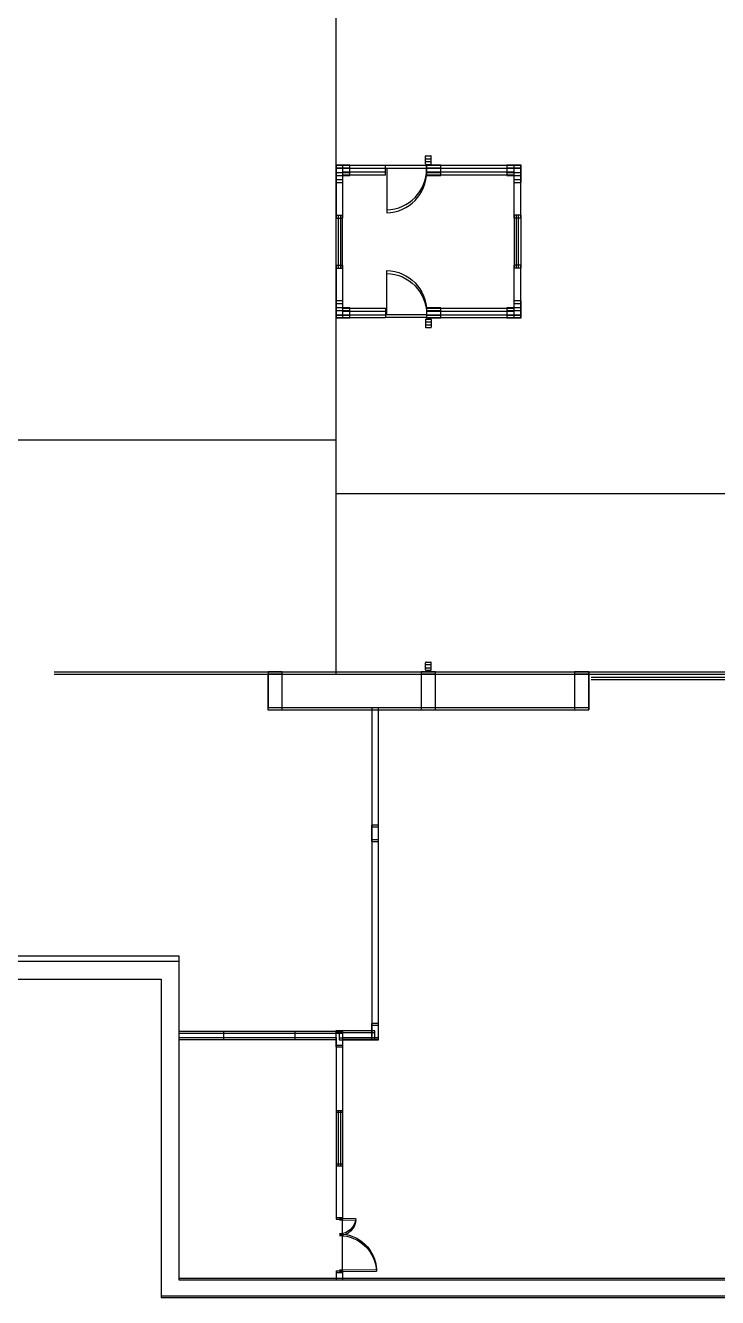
# Model space of a CAD drawing. Extents: x 532522 to 2902776, y -101917278 to 111238625.
# Drawn here: x 2901222.15 to 2901241.57, y 2548817.62 to 2548853.28 of the extents above; entities that cross this region are included whole.
import ezdxf
from ezdxf.enums import TextEntityAlignment as Align

# ---------------------------------------------------------------- set-up
doc = ezdxf.new("R2010")
doc.units = 0
doc.header["$LTSCALE"] = 1000
doc.header["$MEASUREMENT"] = 0
doc.linetypes.add('DASH', pattern=[0.35, 0.25, -0.1])
doc.linetypes.add('DASHDOT', pattern=[1, 0.5, -0.25, 0, -0.25])
doc.layers.get('0').update_dxf_attribs({"linetype": 'CONTINUOUS'})
for name, color, linetype in [('$TD_AUDIT_GENERATED_(1B714A)', 7, 'CONTINUOUS'), ('1', 7, 'CONTINUOUS'), ('COLUMN', 7, 'CONTINUOUS'), ('GROUND', 2, 'CONTINUOUS'), ('WALL', 255, 'CONTINUOUS'), ('WINDOW', 2, 'CONTINUOUS'), ('WINDOW_TEXT', 7, 'CONTINUOUS'), ('μàÂ·', 5, 'CONTINUOUS'), ('道路', 5, 'CONTINUOUS')]:
    doc.layers.add(name, color=color, linetype=linetype)
doc.styles.add('SIMPLEX', font='SIMPLEX.SHX')

# ---------------------------------------------------------------- blocks, each defined once
blk = doc.blocks.new('M_A2ZXL')
blk.add_line((-0.471674735232727, 0), (-0.471674735232727, -0.9995987591916273))
blk.add_arc((-0.5000000000003999, 0), 1.0000000000008, 271.6231352199475, 0)
blk = doc.blocks.new('_FZH')
at = {"linetype": 'Continuous'}
for p, q in [((0.5, 0.5), (-0.5, 0.5)), ((-0.5, 0.5), (-0.5, -0.5)), ((0.5, -0.5), (0.5, 0.5)), ((-0.5, -0.5), (0.5, -0.5))]:
    blk.add_line(p, q, dxfattribs=at)
blk = doc.blocks.new('_WBLK')
for p, q in [((-0.5, 0.5), (0.5, 0.5)), ((0.5, 0.1666666666666666), (-0.5, 0.1666666666666666)), ((0.5, -0.1666666666666667), (-0.5, -0.1666666666666667)), ((-0.4999999999999999, -0.5), (0.5, -0.5))]:
    blk.add_line(p, q)
at = {"layer": 'WINDOW_TEXT', "style": 'SIMPLEX', "flags": 9}
blk.add_attdef('A', text='', height=1, dxfattribs=at).set_placement((0, 1.5), align=Align.MIDDLE)
blk = doc.blocks.new('M_A17ORW')
at = {"const_width": 0.02000000000002}
for points in [[(-0.4809658959978971, -0.001447875985402796), (-0.4809658959978971, -0.3083976873278363)], [(0.4809659091480242, 0.001447885298548919), (0.4809659091480242, -0.6906370592223703)]]:
    blk.add_lwpolyline(points, dxfattribs=at)
for centre, radius, start, end in [((-0.5007908120541872, -0.002572563917570366), 0.3066680763238382, 274.249174186005, 0.2101295218272424), ((0.5046168020418101, 0.001920809357804471), 0.6987497204383781, 180.276225084182, 268.0603137538047)]:
    blk.add_arc(centre, radius, start, end)
blk = doc.blocks.new('_GCBLK')
at = {"linetype": 'DASH'}
for p, q in [((-0.5, -0.5), (-0.5, 0.5)), ((0.5, -0.5), (0.5, 0.5)), ((-0.5, 0.2), (0.5, 0.2)), ((-0.4999999999999999, -0.2), (0.5, -0.2))]:
    blk.add_line(p, q, dxfattribs=at)
at = {"layer": 'WINDOW_TEXT', "style": 'SIMPLEX', "flags": 9}
blk.add_attdef('A', text='', height=1, dxfattribs=at).set_placement((0, 1.5), align=Align.MIDDLE)

msp = doc.modelspace()

# ---------------------------------------------------------------- linework, layer by layer
at = {"layer": '$TD_AUDIT_GENERATED_(1B714A)', "color": 2, "linetype": 'Continuous', "extrusion": (0.0001844192949917201, -0.04943667431242819, 0.9987772430439386)}
for p, q in [((2901238.024758748, 2548835.093805339, 2.727221438580178), (2901246.397459771, 2548835.093881674, 2.725679238951736)), ((2901238.024758748, 2548834.94398875, 2.719805937307218), (2901246.397459771, 2548834.944065085, 2.718263737678775))]:
    msp.add_line(p, q, dxfattribs=at)
at = {"layer": '$TD_AUDIT_GENERATED_(1B714A)', "color": 2, "linetype": 'Continuous'}
for p, q in [((2901238.024761761, 2548835.160450937), (2901246.397462927, 2548835.160450937)), ((2901238.024761761, 2548835.010450936), (2901246.397462927, 2548835.010450936))]:
    msp.add_line(p, q, dxfattribs=at)
at = {"layer": '1', "color": 6}
for p, q in [((2901199.649761761, 2548827.195450936), (2901226.454761761, 2548827.195450936)), ((2901199.649761761, 2548827.045450937), (2901226.454761761, 2548827.045450937)), ((2901226.454761761, 2548827.195450936), (2901226.454761761, 2548818.160450937)), ((2901199.649761761, 2548826.545450937), (2901225.954761761, 2548826.545450937)), ((2901225.954761761, 2548826.545450937), (2901225.954761761, 2548817.660450937)), ((2901226.454761761, 2548818.160450937), (2901247.854761761, 2548818.160450937)), ((2901225.954761761, 2548817.660450937), (2901247.354761761, 2548817.660450937))]:
    msp.add_line(p, q, dxfattribs=at)
at = {"layer": '1', "color": 6, "extrusion": (0.0001844192949917201, -0.04943667431242819, 0.9987772430439386)}
for p, q in [((2901226.454758945, 2548827.138438978, 2.33558944323023), (2901226.454758945, 2548818.114486434, 1.888929083221883)), ((2901225.954758954, 2548826.489229201, 2.303547701279793), (2901225.954758954, 2548817.615093246, 1.864302842544406)), ((2901226.454758945, 2548818.114486434, 1.888929083221883), (2901247.854758581, 2548818.11468154, 1.884987335941507)), ((2901225.954758954, 2548817.615093246, 1.864302842544406), (2901247.35475859, 2548817.615288351, 1.86036109526403))]:
    msp.add_line(p, q, dxfattribs=at)
at = {"layer": 'GROUND', "extrusion": (0.0001844192949917201, -0.04943667431242819, 0.9987772430439386)}
for p, q in [((2901233.404758827, 2548849.266412538, 3.429578834350265), (2901232.254758846, 2548849.266402054, 3.429790657218138)), ((2901233.404758827, 2548849.266412538, 3.429578834350265), (2901232.254758846, 2548849.266402054, 3.429790657218138)), ((2901233.404758827, 2548845.091523591, 3.222933532210271), (2901232.254758846, 2548845.091513107, 3.223145355078144)), ((2901233.404758827, 2548845.091523591, 3.222933532210271), (2901232.254758846, 2548845.091513107, 3.223145355078144)), ((2901231.044758867, 2548818.314283733, 1.897970968719004), (2901231.044758867, 2548819.812449623, 1.972125981448669))]:
    msp.add_line(p, q, dxfattribs=at)
at = {"layer": 'GROUND'}
for p, q in [((2901233.404761761, 2548849.350450937), (2901232.254761761, 2548849.350450937)), ((2901233.404761761, 2548849.350450937), (2901232.254761761, 2548849.350450937)), ((2901233.404761761, 2548845.170450937), (2901232.254761761, 2548845.170450937)), ((2901233.404761761, 2548845.170450937), (2901232.254761761, 2548845.170450937)), ((2901231.044761761, 2548818.360450936), (2901231.044761761, 2548819.860450936))]:
    msp.add_line(p, q, dxfattribs=at)
at = {"layer": 'WALL', "extrusion": (0.0001844192949917201, -0.04943667431242819, 0.9987772430439386)}
for p, q in [((2901233.374758828, 2548849.401247195, 3.436258311309881), (2901233.374758828, 2548849.531088239, 3.442685079079791)), ((2901233.374758828, 2548849.401247195, 3.436258311309881), (2901233.374758828, 2548849.531088239, 3.442685079079791)), ((2901233.389758827, 2548849.546070034, 3.443423866300116), (2901233.519758825, 2548849.546071219, 3.443399921106349)), ((2901233.389758827, 2548849.546070034, 3.443423866300116), (2901233.519758825, 2548849.546071219, 3.443399921106349)), ((2901233.534758825, 2548849.401248653, 3.436228840302181), (2901233.534758825, 2548849.531089697, 3.442655608072091)), ((2901233.534758825, 2548849.401248653, 3.436228840302181), (2901233.534758825, 2548849.531089697, 3.442655608072091)), ((2901232.254758846, 2548849.266402054, 3.429790657218138), (2901230.86475887, 2548849.266389381, 3.430046686597561)), ((2901232.254758846, 2548849.266402054, 3.429790657218138), (2901230.86475887, 2548849.266389381, 3.430046686597561)), ((2901230.86475887, 2548849.266389381, 3.430046686597561), (2901230.86475887, 2548847.878088989, 3.361329708134741)), ((2901230.86475887, 2548849.266389381, 3.430046686597561), (2901230.86475887, 2548847.878088989, 3.361329708134741)), ((2901232.254758846, 2548849.086622146, 3.42089205569058), (2901231.044758867, 2548849.086611115, 3.421114930186334)), ((2901232.254758846, 2548849.086622146, 3.42089205569058), (2901231.044758867, 2548849.086611115, 3.421114930186334)), ((2901231.044758867, 2548849.086611115, 3.421114930186334), (2901231.044758867, 2548847.87809063, 3.361296553251071)), ((2901231.044758867, 2548849.086611115, 3.421114930186334), (2901231.044758867, 2548847.87809063, 3.361296553251071)), ((2901232.254758846, 2548849.086622146, 3.42089205569058), (2901232.254758846, 2548849.266402054, 3.429790657218138)), ((2901232.254758846, 2548849.086622146, 3.42089205569058), (2901232.254758846, 2548849.266402054, 3.429790657218138)), ((2901233.389758827, 2548849.386265672, 3.435513998275623), (2901233.519758825, 2548849.386266858, 3.435490053081856)), ((2901233.389758827, 2548849.386265672, 3.435513998275623), (2901233.519758825, 2548849.386266858, 3.435490053081856)), ((2901236.044758782, 2548849.266436607, 3.429092562723148), (2901233.404758827, 2548849.266412538, 3.429578834350265)), ((2901236.044758782, 2548849.266436607, 3.429092562723148), (2901233.404758827, 2548849.266412538, 3.429578834350265)), ((2901233.404758827, 2548849.086632631, 3.420680232822706), (2901233.404758827, 2548849.266412538, 3.429578834350265)), ((2901233.404758827, 2548849.086632631, 3.420680232822706), (2901233.404758827, 2548849.266412538, 3.429578834350265)), ((2901235.864758785, 2548849.086655059, 3.420227116079259), (2901233.404758827, 2548849.086632631, 3.420680232822706)), ((2901235.864758785, 2548849.086655059, 3.420227116079259), (2901233.404758827, 2548849.086632631, 3.420680232822706)), ((2901235.864758785, 2548847.878134575, 3.360408739143997), (2901235.864758785, 2548849.086655059, 3.420227116079259)), ((2901235.864758785, 2548847.878134575, 3.360408739143997), (2901235.864758785, 2548849.086655059, 3.420227116079259)), ((2901236.044758782, 2548847.878136216, 3.360375584260328), (2901236.044758782, 2548849.266436607, 3.429092562723148)), ((2901236.044758782, 2548847.878136216, 3.360375584260328), (2901236.044758782, 2548849.266436607, 3.429092562723148)), ((2901230.86475887, 2548847.878088989, 3.361329708134741), (2901231.044758867, 2548847.87809063, 3.361296553251071)), ((2901230.86475887, 2548847.878088989, 3.361329708134741), (2901231.044758867, 2548847.87809063, 3.361296553251071)), ((2901236.044758782, 2548847.878136216, 3.360375584260328), (2901235.864758785, 2548847.878134575, 3.360408739143997)), ((2901236.044758782, 2548847.878136216, 3.360375584260328), (2901235.864758785, 2548847.878134575, 3.360408739143997)), ((2901230.86475887, 2548846.479800825, 3.292118362920388), (2901231.044758867, 2548846.479802466, 3.292085208036719)), ((2901230.86475887, 2548846.479800825, 3.292118362920388), (2901231.044758867, 2548846.479802466, 3.292085208036719)), ((2901230.86475887, 2548846.479800825, 3.292118362920388), (2901230.86475887, 2548845.091500434, 3.223401384457568)), ((2901230.86475887, 2548846.479800825, 3.292118362920388), (2901230.86475887, 2548845.091500434, 3.223401384457568)), ((2901231.044758867, 2548846.479802466, 3.292085208036719), (2901231.044758867, 2548845.271281982, 3.232266831101457)), ((2901231.044758867, 2548846.479802466, 3.292085208036719), (2901231.044758867, 2548845.271281982, 3.232266831101457)), ((2901236.044758782, 2548846.479848051, 3.291164239045975), (2901235.864758785, 2548846.47984641, 3.291197393929644)), ((2901236.044758782, 2548846.479848051, 3.291164239045975), (2901235.864758785, 2548846.47984641, 3.291197393929644)), ((2901235.864758785, 2548845.271325926, 3.231379016994382), (2901235.864758785, 2548846.47984641, 3.291197393929644)), ((2901235.864758785, 2548845.271325926, 3.231379016994382), (2901235.864758785, 2548846.47984641, 3.291197393929644)), ((2901236.044758782, 2548845.09154766, 3.222447260583154), (2901236.044758782, 2548846.479848051, 3.291164239045975)), ((2901236.044758782, 2548845.09154766, 3.222447260583154), (2901236.044758782, 2548846.479848051, 3.291164239045975)), ((2901231.044758867, 2548845.271281982, 3.232266831101457), (2901232.254758846, 2548845.271293013, 3.232043956605703)), ((2901231.044758867, 2548845.271281982, 3.232266831101457), (2901232.254758846, 2548845.271293013, 3.232043956605703)), ((2901232.254758846, 2548845.271293013, 3.232043956605703), (2901232.254758846, 2548845.091513107, 3.223145355078144)), ((2901232.254758846, 2548845.271293013, 3.232043956605703), (2901232.254758846, 2548845.091513107, 3.223145355078144)), ((2901233.404758827, 2548845.271303498, 3.23183213373783), (2901235.864758785, 2548845.271325926, 3.231379016994382)), ((2901233.404758827, 2548845.271303498, 3.23183213373783), (2901235.864758785, 2548845.271325926, 3.231379016994382)), ((2901233.404758827, 2548845.271303498, 3.23183213373783), (2901233.404758827, 2548845.091523591, 3.222933532210271)), ((2901233.404758827, 2548845.271303498, 3.23183213373783), (2901233.404758827, 2548845.091523591, 3.222933532210271)), ((2901230.86475887, 2548845.091500434, 3.223401384457568), (2901232.254758846, 2548845.091513107, 3.223145355078144)), ((2901230.86475887, 2548845.091500434, 3.223401384457568), (2901232.254758846, 2548845.091513107, 3.223145355078144)), ((2901233.374758828, 2548844.956688387, 3.216265106878549), (2901233.374758828, 2548844.826847344, 3.209838339108639)), ((2901233.374758828, 2548844.956688387, 3.216265106878549), (2901233.374758828, 2548844.826847344, 3.209838339108639)), ((2901233.389758827, 2548844.971670183, 3.217003894098875), (2901233.519758825, 2548844.971671368, 3.216979948905108)), ((2901233.389758827, 2548844.971670183, 3.217003894098875), (2901233.519758825, 2548844.971671368, 3.216979948905108)), ((2901233.389758827, 2548844.811865821, 3.209094026074381), (2901233.519758825, 2548844.811867007, 3.209070080880614)), ((2901233.389758827, 2548844.811865821, 3.209094026074381), (2901233.519758825, 2548844.811867007, 3.209070080880614)), ((2901233.404758827, 2548845.091523591, 3.222933532210271), (2901236.044758782, 2548845.09154766, 3.222447260583154)), ((2901233.404758827, 2548845.091523591, 3.222933532210271), (2901236.044758782, 2548845.09154766, 3.222447260583154)), ((2901233.534758825, 2548844.956689846, 3.216235635870849), (2901233.534758825, 2548844.826848803, 3.209808868100939)), ((2901233.534758825, 2548844.956689846, 3.216235635870849), (2901233.534758825, 2548844.826848803, 3.209808868100939)), ((2901233.374758828, 2548835.218610102, 2.734257524135712), (2901233.374758828, 2548835.348451146, 2.740684291905622)), ((2901233.374758828, 2548835.218610102, 2.734257524135712), (2901233.374758828, 2548835.348451146, 2.740684291905622)), ((2901233.389758827, 2548835.363432941, 2.741423079125947), (2901233.519758825, 2548835.363434127, 2.74139913393218)), ((2901233.389758827, 2548835.363432941, 2.741423079125947), (2901233.519758825, 2548835.363434127, 2.74139913393218)), ((2901233.389758827, 2548835.20362858, 2.733513211101454), (2901233.519758825, 2548835.203629765, 2.733489265907687)), ((2901233.389758827, 2548835.20362858, 2.733513211101454), (2901233.519758825, 2548835.203629765, 2.733489265907687)), ((2901233.534758825, 2548835.218611561, 2.734228053128012), (2901233.534758825, 2548835.348452605, 2.740654820897922)), ((2901233.534758825, 2548835.218611561, 2.734228053128012), (2901233.534758825, 2548835.348452605, 2.740654820897922)), ((2901228.954758903, 2548835.093722647, 2.728892076329386), (2901237.954758749, 2548835.093804701, 2.72723433214605)), ((2901228.954758903, 2548835.093722647, 2.728892076329386), (2901237.954758749, 2548835.093804701, 2.72723433214605)), ((2901228.954758903, 2548835.093722647, 2.728892076329386), (2901228.954758903, 2548834.094945387, 2.679455401176281)), ((2901228.954758903, 2548835.093722647, 2.728892076329386), (2901228.954758903, 2548834.094945387, 2.679455401176281)), ((2901237.954758749, 2548835.093804701, 2.72723433214605), (2901237.954758749, 2548834.095027441, 2.677797656992945)), ((2901237.954758749, 2548835.093804701, 2.72723433214605), (2901237.954758749, 2548834.095027441, 2.677797656992945)), ((2901229.054758901, 2548834.094946299, 2.679436981796476), (2901231.954758852, 2548834.094972739, 2.678902819781841)), ((2901229.054758901, 2548834.094946299, 2.679436981796476), (2901231.954758852, 2548834.094972739, 2.678902819781841)), ((2901231.864758853, 2548834.094971918, 2.678919397223668), (2901231.864758853, 2548826.394399243, 2.297762631793186)), ((2901231.954758852, 2548834.094972739, 2.678902819781841), (2901237.954758749, 2548834.095027441, 2.677797656992945)), ((2901231.954758852, 2548834.094972739, 2.678902819781841), (2901237.954758749, 2548834.095027441, 2.677797656992945)), ((2901232.04475885, 2548834.094973559, 2.678886242340013), (2901232.04475885, 2548826.394400884, 2.297729476909532)), ((2901231.864758853, 2548826.394399243, 2.297762631793186), (2901231.864758853, 2548824.94117833, 2.225832269445411)), ((2901232.04475885, 2548826.394400884, 2.297729476909532), (2901232.04475885, 2548824.941179971, 2.225799114561756)), ((2901226.454758945, 2548825.03101896, 2.231278058657175), (2901231.044758867, 2548825.031060807, 2.230432609123673)), ((2901226.454758945, 2548824.851239053, 2.222379457129616), (2901230.86475887, 2548824.851279259, 2.221567162479783)), ((2901230.86475887, 2548824.851279259, 2.221567162479783), (2901230.86475887, 2548819.812447982, 1.972159136332339)), ((2901231.044758867, 2548825.031060807, 2.230432609123673), (2901231.044758867, 2548819.812449623, 1.972125981448669)), ((2901231.044758867, 2548824.8512809, 2.221534007596114), (2901232.04475885, 2548824.851290017, 2.221349813797977)), ((2901230.86475887, 2548819.812447982, 1.972159136332339), (2901231.044758867, 2548819.812449623, 1.972125981448669)), ((2901230.86475887, 2548818.314282092, 1.898004123602674), (2901231.044758867, 2548818.314283733, 1.897970968719004)), ((2901230.86475887, 2548818.314282092, 1.898004123602674), (2901230.86475887, 2548818.114526641, 1.88811678857205)), ((2901231.044758867, 2548818.314283733, 1.897970968719004), (2901231.044758867, 2548818.114528282, 1.88808363368838))]:
    msp.add_line(p, q, dxfattribs=at)
at = {"layer": 'WALL'}
for p, q in [((2901233.374761761, 2548849.485450936), (2901233.374761761, 2548849.615450936)), ((2901233.374761761, 2548849.485450936), (2901233.374761761, 2548849.615450936)), ((2901233.389761761, 2548849.630450936), (2901233.519761761, 2548849.630450936)), ((2901233.389761761, 2548849.630450936), (2901233.519761761, 2548849.630450936)), ((2901233.389761761, 2548849.470450936), (2901233.519761761, 2548849.470450936)), ((2901233.389761761, 2548849.470450936), (2901233.519761761, 2548849.470450936)), ((2901233.534761761, 2548849.485450936), (2901233.534761761, 2548849.615450936)), ((2901233.534761761, 2548849.485450936), (2901233.534761761, 2548849.615450936)), ((2901232.254761761, 2548849.350450937), (2901230.864761761, 2548849.350450937)), ((2901230.864761761, 2548849.350450937), (2901230.864761761, 2548847.960450937)), ((2901232.254761761, 2548849.350450937), (2901230.864761761, 2548849.350450937)), ((2901230.864761761, 2548849.350450937), (2901230.864761761, 2548847.960450937)), ((2901232.254761761, 2548849.170450937), (2901231.044761761, 2548849.170450937)), ((2901231.044761761, 2548849.170450937), (2901231.044761761, 2548847.960450937)), ((2901232.254761761, 2548849.170450937), (2901231.044761761, 2548849.170450937)), ((2901231.044761761, 2548849.170450937), (2901231.044761761, 2548847.960450937)), ((2901232.254761761, 2548849.170450937), (2901232.254761761, 2548849.350450937)), ((2901232.254761761, 2548849.170450937), (2901232.254761761, 2548849.350450937)), ((2901236.044761761, 2548849.350450937), (2901233.404761761, 2548849.350450937)), ((2901233.404761761, 2548849.170450937), (2901233.404761761, 2548849.350450937)), ((2901236.044761761, 2548849.350450937), (2901233.404761761, 2548849.350450937)), ((2901233.404761761, 2548849.170450937), (2901233.404761761, 2548849.350450937)), ((2901235.864761761, 2548849.170450937), (2901233.404761761, 2548849.170450937)), ((2901235.864761761, 2548849.170450937), (2901233.404761761, 2548849.170450937)), ((2901235.864761761, 2548847.960450937), (2901235.864761761, 2548849.170450937)), ((2901235.864761761, 2548847.960450937), (2901235.864761761, 2548849.170450937)), ((2901236.044761761, 2548847.960450937), (2901236.044761761, 2548849.350450937)), ((2901236.044761761, 2548847.960450937), (2901236.044761761, 2548849.350450937)), ((2901230.864761761, 2548847.960450937), (2901231.044761761, 2548847.960450937)), ((2901230.864761761, 2548847.960450937), (2901231.044761761, 2548847.960450937)), ((2901236.044761761, 2548847.960450937), (2901235.864761761, 2548847.960450937)), ((2901236.044761761, 2548847.960450937), (2901235.864761761, 2548847.960450937)), ((2901230.864761761, 2548846.560450937), (2901230.864761761, 2548845.170450937)), ((2901230.864761761, 2548846.560450937), (2901231.044761761, 2548846.560450937)), ((2901230.864761761, 2548846.560450937), (2901230.864761761, 2548845.170450937)), ((2901230.864761761, 2548846.560450937), (2901231.044761761, 2548846.560450937)), ((2901231.044761761, 2548846.560450937), (2901231.044761761, 2548845.350450937)), ((2901231.044761761, 2548846.560450937), (2901231.044761761, 2548845.350450937)), ((2901235.864761761, 2548845.350450937), (2901235.864761761, 2548846.560450937)), ((2901236.044761761, 2548846.560450937), (2901235.864761761, 2548846.560450937)), ((2901235.864761761, 2548845.350450937), (2901235.864761761, 2548846.560450937)), ((2901236.044761761, 2548846.560450937), (2901235.864761761, 2548846.560450937)), ((2901236.044761761, 2548845.170450937), (2901236.044761761, 2548846.560450937)), ((2901236.044761761, 2548845.170450937), (2901236.044761761, 2548846.560450937)), ((2901230.864761761, 2548845.170450937), (2901232.254761761, 2548845.170450937)), ((2901230.864761761, 2548845.170450937), (2901232.254761761, 2548845.170450937)), ((2901231.044761761, 2548845.350450937), (2901232.254761761, 2548845.350450937)), ((2901231.044761761, 2548845.350450937), (2901232.254761761, 2548845.350450937)), ((2901232.254761761, 2548845.350450937), (2901232.254761761, 2548845.170450937)), ((2901232.254761761, 2548845.350450937), (2901232.254761761, 2548845.170450937)), ((2901233.404761761, 2548845.350450937), (2901235.864761761, 2548845.350450937)), ((2901233.404761761, 2548845.350450937), (2901233.404761761, 2548845.170450937)), ((2901233.404761761, 2548845.350450937), (2901235.864761761, 2548845.350450937)), ((2901233.404761761, 2548845.350450937), (2901233.404761761, 2548845.170450937)), ((2901233.404761761, 2548845.170450937), (2901236.044761761, 2548845.170450937)), ((2901233.404761761, 2548845.170450937), (2901236.044761761, 2548845.170450937)), ((2901233.374761761, 2548845.035450937), (2901233.374761761, 2548844.905450936)), ((2901233.374761761, 2548845.035450937), (2901233.374761761, 2548844.905450936)), ((2901233.389761761, 2548845.050450936), (2901233.519761761, 2548845.050450936)), ((2901233.389761761, 2548845.050450936), (2901233.519761761, 2548845.050450936)), ((2901233.389761761, 2548844.890450937), (2901233.519761761, 2548844.890450937)), ((2901233.389761761, 2548844.890450937), (2901233.519761761, 2548844.890450937)), ((2901233.534761761, 2548845.035450937), (2901233.534761761, 2548844.905450936)), ((2901233.534761761, 2548845.035450937), (2901233.534761761, 2548844.905450936)), ((2901233.374761761, 2548835.285450937), (2901233.374761761, 2548835.415450937)), ((2901233.374761761, 2548835.285450937), (2901233.374761761, 2548835.415450937)), ((2901233.389761761, 2548835.430450937), (2901233.519761761, 2548835.430450937)), ((2901233.389761761, 2548835.430450937), (2901233.519761761, 2548835.430450937)), ((2901233.389761761, 2548835.270450937), (2901233.519761761, 2548835.270450937)), ((2901233.389761761, 2548835.270450937), (2901233.519761761, 2548835.270450937)), ((2901233.534761761, 2548835.285450937), (2901233.534761761, 2548835.415450937)), ((2901233.534761761, 2548835.285450937), (2901233.534761761, 2548835.415450937)), ((2901228.954761761, 2548835.160450937), (2901237.954761761, 2548835.160450937)), ((2901228.954761761, 2548835.160450937), (2901228.954761761, 2548834.160450937)), ((2901228.954761761, 2548835.160450937), (2901237.954761761, 2548835.160450937)), ((2901228.954761761, 2548835.160450937), (2901228.954761761, 2548834.160450937)), ((2901237.954761761, 2548835.160450937), (2901237.954761761, 2548834.160450937)), ((2901237.954761761, 2548835.160450937), (2901237.954761761, 2548834.160450937)), ((2901229.054761761, 2548834.160450937), (2901231.954761761, 2548834.160450937)), ((2901229.054761761, 2548834.160450937), (2901231.954761761, 2548834.160450937)), ((2901231.864761761, 2548834.160450937), (2901231.864761761, 2548826.450450936)), ((2901231.954761761, 2548834.160450937), (2901237.954761761, 2548834.160450937)), ((2901231.954761761, 2548834.160450937), (2901237.954761761, 2548834.160450937)), ((2901232.044761761, 2548834.160450937), (2901232.044761761, 2548826.450450936)), ((2901231.864761761, 2548826.450450936), (2901231.864761761, 2548824.995450937)), ((2901232.044761761, 2548826.450450936), (2901232.044761761, 2548824.995450937)), ((2901226.454761761, 2548825.085450937), (2901231.044761761, 2548825.085450937)), ((2901226.454761761, 2548824.905450936), (2901230.864761761, 2548824.905450936)), ((2901230.864761761, 2548824.905450936), (2901230.864761761, 2548819.860450936)), ((2901231.044761761, 2548825.085450937), (2901231.044761761, 2548819.860450936)), ((2901231.044761761, 2548824.905450936), (2901232.044761761, 2548824.905450936)), ((2901230.864761761, 2548819.860450936), (2901231.044761761, 2548819.860450936)), ((2901230.864761761, 2548818.360450936), (2901230.864761761, 2548818.160450937)), ((2901230.864761761, 2548818.360450936), (2901231.044761761, 2548818.360450936)), ((2901231.044761761, 2548818.360450936), (2901231.044761761, 2548818.160450937))]:
    msp.add_line(p, q, dxfattribs=at)
at = {"layer": 'WALL', "linetype": 'DASH', "extrusion": (0.0001844192949917201, -0.04943667431242819, 0.9987772430439386)}
for p, q in [((2901227.704758924, 2548825.031030356, 2.231047816409497), (2901227.704758924, 2548824.851250449, 2.222149214881938)), ((2901229.70475889, 2548825.03104859, 2.230679428813193), (2901229.70475889, 2548824.851268684, 2.221780827285635))]:
    msp.add_line(p, q, dxfattribs=at)
at = {"layer": 'WALL', "linetype": 'DASH'}
for p, q in [((2901227.704761761, 2548825.085450937), (2901227.704761761, 2548824.905450936)), ((2901229.704761761, 2548825.085450937), (2901229.704761761, 2548824.905450936))]:
    msp.add_line(p, q, dxfattribs=at)
at = {"layer": 'WALL', "extrusion": (0.0001844192949917201, -0.04943667431242819, 0.9987772430439386)}
for centre, start, end in [((2910721.402716359, 2534905.870051811, -125468.1622507032), 89.78652531992718, 179.786525319922), ((2910721.402716359, 2534905.870051811, -125468.1622507032), 89.78652531992718, 179.786525319922), ((2910721.532715457, 2534905.869567453, -125468.1622507032), 359.7865253199272, 89.78652531992718), ((2910721.532715457, 2534905.869567453, -125468.1622507032), 359.7865253199272, 89.78652531992718), ((2910721.402232001, 2534905.740052713, -125468.1622507031), 179.7865253199215, 269.7865253199272), ((2910721.402232001, 2534905.740052713, -125468.1622507031), 179.7865253199215, 269.7865253199272), ((2910721.532231099, 2534905.739568354, -125468.1622507031), 269.7865253199272, 359.7865253199298), ((2910721.532231099, 2534905.739568354, -125468.1622507031), 269.7865253199272, 359.7865253199298), ((2910721.385652069, 2534901.2900836, -125468.1622507032), 89.78652531992718, 179.786525319933), ((2910721.385652069, 2534901.2900836, -125468.1622507032), 89.78652531992718, 179.786525319933), ((2910721.385167711, 2534901.160084502, -125468.1622507031), 179.7865253199324, 269.7865253199272), ((2910721.385167711, 2534901.160084502, -125468.1622507031), 179.7865253199324, 269.7865253199272), ((2910721.515651167, 2534901.289599242, -125468.1622507032), 359.7865253199246, 89.78652531992718), ((2910721.515651167, 2534901.289599242, -125468.1622507032), 359.7865253199246, 89.78652531992718), ((2910721.51516681, 2534901.159600144, -125468.1622507031), 269.7865253199272, 359.7865253199272), ((2910721.51516681, 2534901.159600144, -125468.1622507031), 269.7865253199272, 359.7865253199272), ((2910721.34980961, 2534891.670150371, -125468.1622507031), 89.78652531992718, 179.786525319922), ((2910721.34980961, 2534891.670150371, -125468.1622507031), 89.78652531992718, 179.786525319922), ((2910721.349325252, 2534891.540151274, -125468.1622507031), 179.7865253199215, 269.7865253199272), ((2910721.349325252, 2534891.540151274, -125468.1622507031), 179.7865253199215, 269.7865253199272), ((2910721.479808708, 2534891.669666013, -125468.1622507031), 359.7865253199272, 89.78652531992718), ((2910721.479808708, 2534891.669666013, -125468.1622507031), 359.7865253199272, 89.78652531992718), ((2910721.47932435, 2534891.539666916, -125468.1622507031), 269.7865253199272, 359.7865253199298), ((2910721.47932435, 2534891.539666916, -125468.1622507031), 269.7865253199272, 359.7865253199298)]:
    msp.add_arc(centre, 0.015, start, end, dxfattribs=at)
at = {"layer": 'WALL'}
for centre, start, end in [((2901233.389761761, 2548849.615450936), 89.99999999999999, 179.9999999999948), ((2901233.389761761, 2548849.615450936), 89.99999999999999, 179.9999999999948), ((2901233.389761761, 2548849.485450936), 179.9999999999943, 270), ((2901233.389761761, 2548849.485450936), 179.9999999999943, 270), ((2901233.519761761, 2548849.615450936), 0, 89.99999999999999), ((2901233.519761761, 2548849.615450936), 0, 89.99999999999999), ((2901233.519761761, 2548849.485450936), 270, 2.608054838800084e-12), ((2901233.519761761, 2548849.485450936), 270, 2.608054838800084e-12), ((2901233.389761761, 2548845.035450937), 89.99999999999999, 180.0000000000058), ((2901233.389761761, 2548845.035450937), 89.99999999999999, 180.0000000000058), ((2901233.389761761, 2548844.905450936), 180.0000000000052, 270), ((2901233.389761761, 2548844.905450936), 180.0000000000052, 270), ((2901233.519761761, 2548845.035450937), 359.9999999999973, 89.99999999999999), ((2901233.519761761, 2548845.035450937), 359.9999999999973, 89.99999999999999), ((2901233.519761761, 2548844.905450936), 270, 0), ((2901233.519761761, 2548844.905450936), 270, 0), ((2901233.389761761, 2548835.415450937), 89.99999999999999, 179.9999999999948), ((2901233.389761761, 2548835.415450937), 89.99999999999999, 179.9999999999948), ((2901233.389761761, 2548835.285450937), 179.9999999999943, 270), ((2901233.389761761, 2548835.285450937), 179.9999999999943, 270), ((2901233.519761761, 2548835.415450937), 0, 89.99999999999999), ((2901233.519761761, 2548835.415450937), 0, 89.99999999999999), ((2901233.519761761, 2548835.285450937), 270, 2.608054838800084e-12), ((2901233.519761761, 2548835.285450937), 270, 2.608054838800084e-12)]:
    msp.add_arc(centre, 0.015, start, end, dxfattribs=at)
at = {"layer": 'μàÂ·', "color": 2, "extrusion": (0.0001844192949917201, -0.04943667431242819, 0.9987772430439386)}
for p, q in [((2901230.85475887, 2548859.264149663, 3.924909646818182), (2901230.85475887, 2548835.092742876, 2.728492754784224)), ((2901222.954759005, 2548835.092670851, 2.729947885788381), (2901384.116292512, 2548835.094140174, 2.700262930331916))]:
    msp.add_line(p, q, dxfattribs=at)
at = {"layer": 'μàÂ·', "color": 2}
for p, q in [((2901230.854761761, 2548859.360450936), (2901230.854761761, 2548835.159452622)), ((2901222.954761762, 2548835.159452622), (2901384.116291931, 2548835.159452623))]:
    msp.add_line(p, q, dxfattribs=at)
at = {"layer": '道路', "color": 4, "linetype": 'DASHDOT', "ltscale": 5}
for p, q in [((2901200.119944675, 2548841.659457928), (2901230.854761761, 2548841.659450959)), ((2901230.854761761, 2548840.159450959), (2901384.116247478, 2548840.159450959))]:
    msp.add_line(p, q, dxfattribs=at)

# ---------------------------------------------------------------- block references
at = {"layer": 'COLUMN', "extrusion": (0.0001844192949917201, -0.04943667431242819, 0.9987772430439386), "rotation": 269.7865253199272}
for p, xscale, yscale, zscale in [((2910719.066409898, 2534905.523754082, -125468.1622507031), 0.2, 0.4, 0.2), ((2910719.066409898, 2534905.523754082, -125468.1622507031), 0.2, 0.4, 0.2), ((2910718.966038009, 2534905.424127358, -125468.1622507032), 0.4, 0.2, 0.4), ((2910718.966038009, 2534905.424127358, -125468.1622507032), 0.4, 0.2, 0.4), ((2910721.616392198, 2534905.514253222, -125468.1622507032), 0.2, 0.4, 0.2), ((2910721.616392198, 2534905.514253222, -125468.1622507032), 0.2, 0.4, 0.2), ((2910723.866376581, 2534905.50587011, -125468.1622507031), 0.2, 0.4, 0.2), ((2910723.866376581, 2534905.50587011, -125468.1622507031), 0.2, 0.4, 0.2), ((2910723.966003304, 2534905.405498222, -125468.1622507032), 0.4, 0.2, 0.4), ((2910723.966003304, 2534905.405498222, -125468.1622507032), 0.4, 0.2, 0.4), ((2910718.951879865, 2534901.624153735, -125468.1622507032), 0.4, 0.2, 0.4), ((2910718.951879865, 2534901.624153735, -125468.1622507032), 0.4, 0.2, 0.4), ((2910719.051506588, 2534901.523781846, -125468.1622507032), 0.2, 0.4, 0.2), ((2910719.051506588, 2534901.523781846, -125468.1622507032), 0.2, 0.4, 0.2), ((2910721.601488888, 2534901.514280986, -125468.1622507032), 0.2, 0.4, 0.2), ((2910721.601488888, 2534901.514280986, -125468.1622507032), 0.2, 0.4, 0.2), ((2910723.851473272, 2534901.505897874, -125468.1622507032), 0.2, 0.4, 0.2), ((2910723.851473272, 2534901.505897874, -125468.1622507032), 0.2, 0.4, 0.2), ((2910723.95184516, 2534901.605524597, -125468.1622507032), 0.4, 0.2, 0.4), ((2910723.95184516, 2534901.605524597, -125468.1622507032), 0.4, 0.2, 0.4), ((2910719.89710326, 2534886.920529938, -125468.1622507032), 0.4, 0.2, 0.4), ((2910719.876369031, 2534881.355568564, -125468.1622507031), 0.4, 0.2, 0.4), ((2910718.875630807, 2534881.15929578, -125468.1622507032), 0.4, 0.2, 0.4)]:
    msp.add_blockref('_FZH', p, dxfattribs=dict(at, xscale=xscale, yscale=yscale, zscale=zscale))
at = {"layer": 'COLUMN', "rotation": 270}
for p, xscale, yscale, zscale in [((2901231.054761761, 2548849.260450936), 0.2, 0.4, 0.2), ((2901230.954761761, 2548849.160450937), 0.4, 0.2, 0.4), ((2901231.054761761, 2548849.260450936), 0.2, 0.4, 0.2), ((2901230.954761761, 2548849.160450937), 0.4, 0.2, 0.4), ((2901233.604761761, 2548849.260450936), 0.2, 0.4, 0.2), ((2901233.604761761, 2548849.260450936), 0.2, 0.4, 0.2), ((2901235.854761761, 2548849.260450936), 0.2, 0.4, 0.2), ((2901235.854761761, 2548849.260450936), 0.2, 0.4, 0.2), ((2901235.954761761, 2548849.160450937), 0.4, 0.2, 0.4), ((2901235.954761761, 2548849.160450937), 0.4, 0.2, 0.4), ((2901230.954761761, 2548845.360450936), 0.4, 0.2, 0.4), ((2901230.954761761, 2548845.360450936), 0.4, 0.2, 0.4), ((2901235.954761761, 2548845.360450936), 0.4, 0.2, 0.4), ((2901235.954761761, 2548845.360450936), 0.4, 0.2, 0.4), ((2901231.054761761, 2548845.260450936), 0.2, 0.4, 0.2), ((2901231.054761761, 2548845.260450936), 0.2, 0.4, 0.2), ((2901233.604761761, 2548845.260450936), 0.2, 0.4, 0.2), ((2901233.604761761, 2548845.260450936), 0.2, 0.4, 0.2), ((2901235.854761761, 2548845.260450936), 0.2, 0.4, 0.2), ((2901235.854761761, 2548845.260450936), 0.2, 0.4, 0.2), ((2901231.954761761, 2548830.660450937), 0.4, 0.2, 0.4), ((2901231.954761761, 2548825.095450936), 0.4, 0.2, 0.4), ((2901230.954761761, 2548824.895450937), 0.4, 0.2, 0.4)]:
    msp.add_blockref('_FZH', p, dxfattribs=dict(at, xscale=xscale, yscale=yscale, zscale=zscale))
at = {"layer": 'COLUMN', "extrusion": (0.0001844192949917201, -0.04943667431242819, 0.9987772430439386), "yscale": 0.4, "rotation": 269.7865253199272}
for p in [(2910717.112025999, 2534890.930932844, -125468.1622507032), (2910717.112025999, 2534890.930932844, -125468.1622507032), (2910721.411996159, 2534890.914913434, -125468.1622507032), (2910721.411996159, 2534890.914913434, -125468.1622507032), (2910725.711966313, 2534890.898892376, -125468.1622507032), (2910725.711966313, 2534890.898892376, -125468.1622507032)]:
    msp.add_blockref('_FZH', p, dxfattribs=at)
at = {"layer": 'COLUMN', "yscale": 0.4, "rotation": 270}
for p in [(2901229.154761761, 2548834.660449288), (2901229.154761761, 2548834.660449288), (2901233.454761761, 2548834.660450937), (2901233.454761761, 2548834.660450937), (2901237.754761761, 2548834.660450937), (2901237.754761761, 2548834.660450937)]:
    msp.add_blockref('_FZH', p, dxfattribs=at)
at = {"layer": 'COLUMN', "extrusion": (0.0001844192949917201, -0.04943667431242819, 0.9987772430439386), "xscale": 0.2, "zscale": 0.2, "rotation": 269.7865253199272}
msp.add_blockref('_FZH', (2910719.375999918, 2534881.257432173, -125468.1622507031), dxfattribs=at)
at = {"layer": 'COLUMN', "xscale": 0.2, "zscale": 0.2, "rotation": 270}
msp.add_blockref('_FZH', (2901231.454761761, 2548824.995450937), dxfattribs=at)
at = {"layer": 'WINDOW', "extrusion": (0.0001844192949917201, -0.04943667431242819, 0.9987772430439386)}
for name, p, xscale, yscale, zscale, rotation in [('M_A2ZXL', (2910720.841397577, 2534905.517140739, -125468.1622507032), -1.15, -1.15, 1.15, 179.7865253199272), ('M_A2ZXL', (2910720.841397577, 2534905.517140739, -125468.1622507032), -1.15, -1.15, 1.15, 179.7865253199272), ('_WBLK', (2910718.958958937, 2534903.524140546, -125468.1622507031), 1.4, 0.18, 1.4, 89.78652531992718), ('_WBLK', (2910718.958958937, 2534903.524140546, -125468.1622507031), 1.4, 0.18, 1.4, 89.78652531992718), ('_WBLK', (2910723.958924233, 2534903.505511409, -125468.1622507032), 1.4, 0.18, 1.4, 269.7865253199272), ('_WBLK', (2910723.958924233, 2534903.505511409, -125468.1622507032), 1.4, 0.18, 1.4, 269.7865253199272), ('M_A2ZXL', (2910720.826494268, 2534901.517168503, -125468.1622507032), 1.15, -1.15, 1.15, 359.7865253199272), ('M_A2ZXL', (2910720.826494268, 2534901.517168503, -125468.1622507032), 1.15, -1.15, 1.15, 359.7865253199272), ('_GCBLK', (2910718.865254377, 2534878.374315111, -125468.1622507032), 1.5, 0.1799999999999927, 1.5, 269.7865253199272), ('M_A17ORW', (2910718.854076895, 2534875.374335933, -125468.1622507032), -1.5, 1.5, 1.5, 89.78652531992718)]:
    msp.add_blockref(name, p, dxfattribs=dict(at, xscale=xscale, yscale=yscale, zscale=zscale, rotation=rotation))
at = {"layer": 'WINDOW'}
for name, p, xscale, yscale, zscale, rotation in [('M_A2ZXL', (2901232.829761761, 2548849.260450936), -1.15, -1.15, 1.15, 180), ('M_A2ZXL', (2901232.829761761, 2548849.260450936), -1.15, -1.15, 1.15, 180), ('_WBLK', (2901230.954761761, 2548847.260450936), 1.4, 0.18, 1.4, 89.99999999999999), ('_WBLK', (2901230.954761761, 2548847.260450936), 1.4, 0.18, 1.4, 89.99999999999999), ('_WBLK', (2901235.954761761, 2548847.260450936), 1.4, 0.18, 1.4, 270), ('_WBLK', (2901235.954761761, 2548847.260450936), 1.4, 0.18, 1.4, 270), ('_GCBLK', (2901230.954761761, 2548822.110450936), 1.5, 0.1799999999999927, 1.5, 270), ('M_A17ORW', (2901230.954761761, 2548819.110450936), -1.5, 1.5, 1.5, 89.99999999999999)]:
    msp.add_blockref(name, p, dxfattribs=dict(at, xscale=xscale, yscale=yscale, zscale=zscale, rotation=rotation))
at = {"layer": 'WINDOW', "xscale": 1.15, "yscale": -1.15, "zscale": 1.15}
msp.add_blockref('M_A2ZXL', (2901232.829761761, 2548845.260450936), dxfattribs=at)
msp.add_blockref('M_A2ZXL', (2901232.829761761, 2548845.260450936), dxfattribs=at)

doc.saveas('drawing.dxf')
